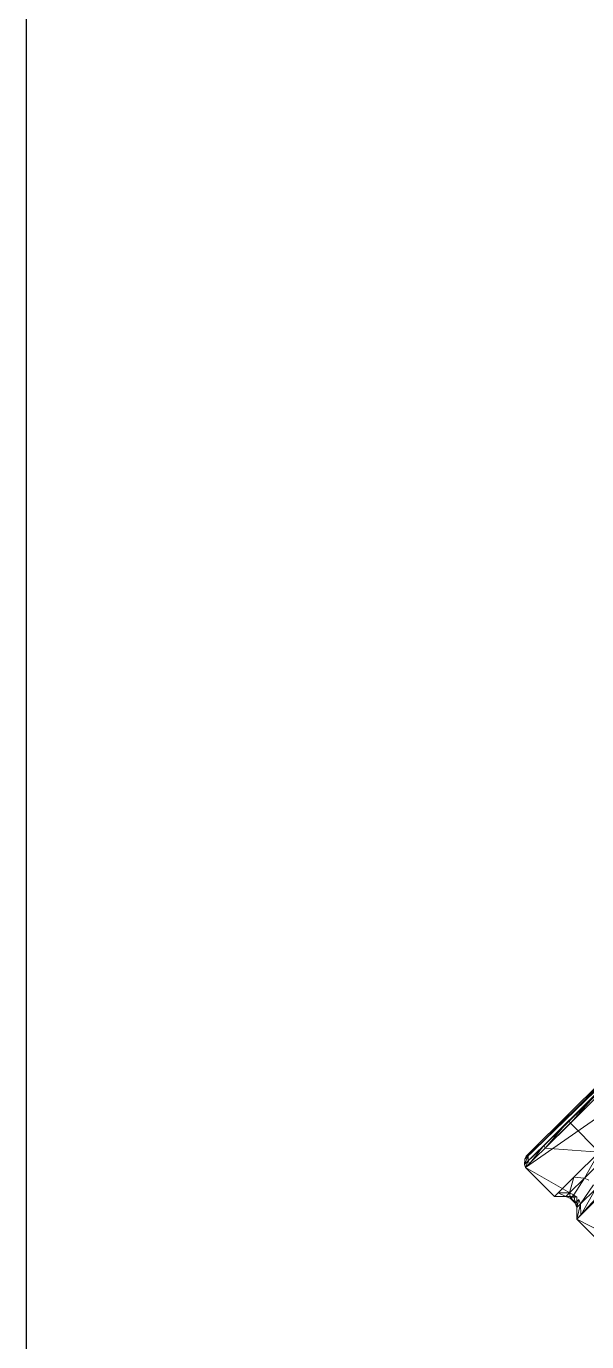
# Model space of a CAD drawing. Header units: millimetres. Extents: x 233224 to 234067, y -13631 to -11613.
# Drawn here: x 233502.9 to 233514.45, y -13207.9 to -13180.79 of the extents above; entities that cross this region are included whole.
import ezdxf

# ---------------------------------------------------------------- set-up
doc = ezdxf.new("R2010")
doc.units = ezdxf.units.MM
doc.header["$MEASUREMENT"] = 0
doc.layers.add('Doseme - BA', color=7, linetype='Continuous')
doc.layers.add('Doseme - BA_Pen_No__41', color=7, linetype='Continuous', lineweight=25)
doc.layers.add('Int - Furniture _Pen_No__75', color=6, linetype='Continuous', lineweight=20)

# ---------------------------------------------------------------- blocks, each defined once
blk = doc.blocks.new('Slab_126', base_point=(229130.69, -9676.81))
at = {"layer": 'Doseme - BA_Pen_No__41', "linetype": 'Continuous', "flags": 128}
blk.add_lwpolyline([(229130.69, -9676.81), (229130.69, -9026.81), (228480.69, -9026.81), (228480.69, -9676.81)], close=True, dxfattribs=at)
blk = doc.blocks.new('kalin masa ayak')
at = {"layer": 'Int - Furniture _Pen_No__75', "linetype": 'Continuous'}
for p, q in [((7.48, 341.78), (2.55, 332.48)), ((2.55, 332.48), (3.69, 339.1)), ((68.66, 317.75), (2.55, 332.48)), ((3.68, 332.29), (2.55, 332.48)), ((5.01, 330.37), (2.55, 332.48)), ((3.94, 330.54), (2.55, 332.48)), ((2.55, 332.48), (5.22, 328.7)), ((8.15, 331.52), (3.68, 332.29)), ((9.29, 329.63), (3.68, 332.29)), ((5.01, 330.37), (3.68, 332.29)), ((5.22, 328.7), (0, 317.74)), ((5.22, 328.7), (1.43, 326.03)), ((3.93, 328.21), (3.4, 327.38)), ((4.54, 329.68), (3.93, 328.21)), ((4.16, 329.6), (3.93, 328.21)), ((5.22, 328.7), (3.93, 328.21)), ((3.93, 328.21), (4.26, 327.99)), ((4.97, 328.02), (3.93, 328.21)), ((3.93, 328.21), (4.46, 327.18)), ((3.94, 330.54), (4.54, 329.68)), ((3.94, 330.54), (4.16, 329.6)), ((5.01, 330.37), (3.94, 330.54)), ((3.94, 330.54), (5.22, 329.42)), ((4.54, 329.68), (4.16, 329.6)), ((4.16, 329.6), (4.97, 328.02)), ((4.16, 329.6), (5.22, 329.42)), ((5.22, 328.7), (4.26, 327.99)), ((4.54, 329.68), (5.22, 328.7)), ((9.29, 329.63), (5.01, 330.37)), ((5.01, 330.37), (9.45, 328.68)), ((5.22, 329.42), (5.01, 330.37)), ((0, 317.74), (1.43, 326.03)), ((1.43, 326.03), (4.26, 327.99)), ((1.43, 326.03), (3.4, 327.38)), ((1.43, 326.03), (2.56, 325.84)), ((3.4, 327.38), (2.56, 325.84)), ((2.56, 325.84), (4.46, 327.18)), ((2.56, 325.84), (7.03, 325.06)), ((4.26, 327.99), (3.4, 327.38)), ((3.4, 327.38), (4.46, 327.18)), ((4.46, 327.18), (4.97, 328.02)), ((4.46, 327.18), (7.03, 325.06)), ((4.46, 327.18), (8.74, 326.46)), ((4.97, 328.02), (8.74, 326.46)), ((7.03, 325.06), (8.74, 326.46)), ((8.74, 326.46), (9.21, 327.29)), ((8.74, 326.46), (14.23, 323.82)), ((8.74, 326.46), (15.75, 325.25)), ((5.6, 316.77), (14.23, 323.82)), ((7.03, 325.06), (14.23, 323.82)), ((12.8, 315.53), (14.23, 323.82)), ((68.66, 317.75), (0, 317.74)), ((0, 317.74), (1.26, 316.91)), ((0.17, 317.1), (0, 317.74)), ((0, 317.74), (66.67, 306.23)), ((1.13, 317.54), (5.71, 316.15)), ((1.26, 316.91), (1.13, 317.54)), ((0.17, 317.1), (1.85, 316.05)), ((0.86, 316.23), (0.17, 317.1)), ((0.17, 317.1), (1.26, 316.91)), ((66.47, 305.65), (0.17, 317.1)), ((66.67, 306.23), (0.17, 317.1)), ((66.47, 305.65), (0.86, 316.23)), ((1.85, 316.05), (0.86, 316.23)), ((0.86, 316.23), (2.39, 315.71)), ((1.47, 315.87), (0.86, 316.23)), ((0.86, 316.23), (66.07, 304.97)), ((1.85, 316.05), (1.26, 316.91)), ((1.26, 316.91), (5.71, 316.15)), ((2.39, 315.71), (1.47, 315.87)), ((13.68, 313.76), (2.39, 315.71)), ((12.8, 315.53), (5.6, 316.77)), ((5.6, 316.77), (12.88, 314.91)), ((5.71, 316.15), (5.6, 316.77)), ((5.71, 316.15), (12.88, 314.91)), ((12.8, 315.53), (22.15, 313.3)), ((12.88, 314.91), (12.8, 315.53)), ((22.86, 312.18), (13.68, 313.76))]:
    blk.add_line(p, q, dxfattribs=at)

msp = doc.modelspace()

# ---------------------------------------------------------------- block references
at = {"layer": 'Doseme - BA', "linetype": 'Continuous', "xscale": 0.1, "yscale": 0.1, "zscale": 0.1}
msp.add_blockref('Slab_126', (233567.898, -13217.925), dxfattribs=at)
at = {"layer": 'Int - Furniture _Pen_No__75', "linetype": 'Continuous', "xscale": -0.1, "yscale": 0.1, "zscale": 100, "rotation": 214.9793690535333}
msp.add_blockref('kalin masa ayak', (233494.976, -13178.282), dxfattribs=at)

doc.saveas('drawing.dxf')
